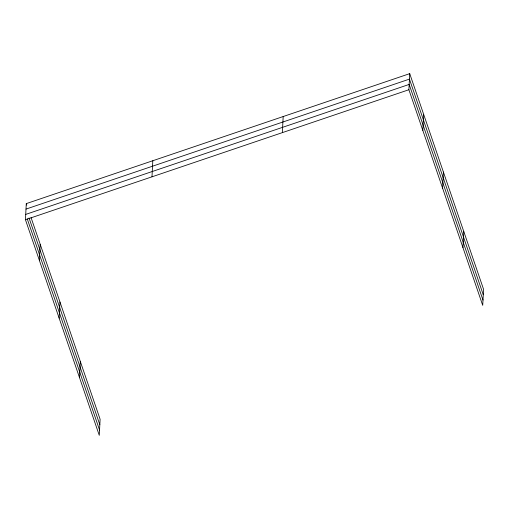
<?xml version="1.0" encoding="UTF-8"?>
<svg xmlns="http://www.w3.org/2000/svg" width="509" height="509" viewBox="0 0 509 509"><rect width="100%" height="100%" fill="white"/><g stroke="black" fill="none" stroke-linecap="round" stroke-linejoin="round"><path stroke-width="0.76" d="M31.087 217.674L100.108 419.27L99.28 435.354L25.45 219.716L26.277 203.625L409.72 73.646L483.55 289.284L482.723 305.375L408.892 89.73L409.72 73.646M39.371 260.379L40.198 244.295M59.146 318.125L59.967 302.034M79.512 377.614L80.333 361.524M151.987 176.82L152.815 160.729M282.355 132.626L283.182 116.542M422.82 130.399L423.641 114.315M442.588 188.145L443.415 172.055M462.955 247.635L463.782 231.544M25.997 209.097L409.44 79.118L483.27 294.756M25.724 214.404L409.166 84.424L482.996 300.068M25.45 219.716L408.892 89.73M26.277 203.625L26.78 205.102M29.032 217.967L99.828 424.735M27.244 218.838L99.554 430.048"/></g></svg>
